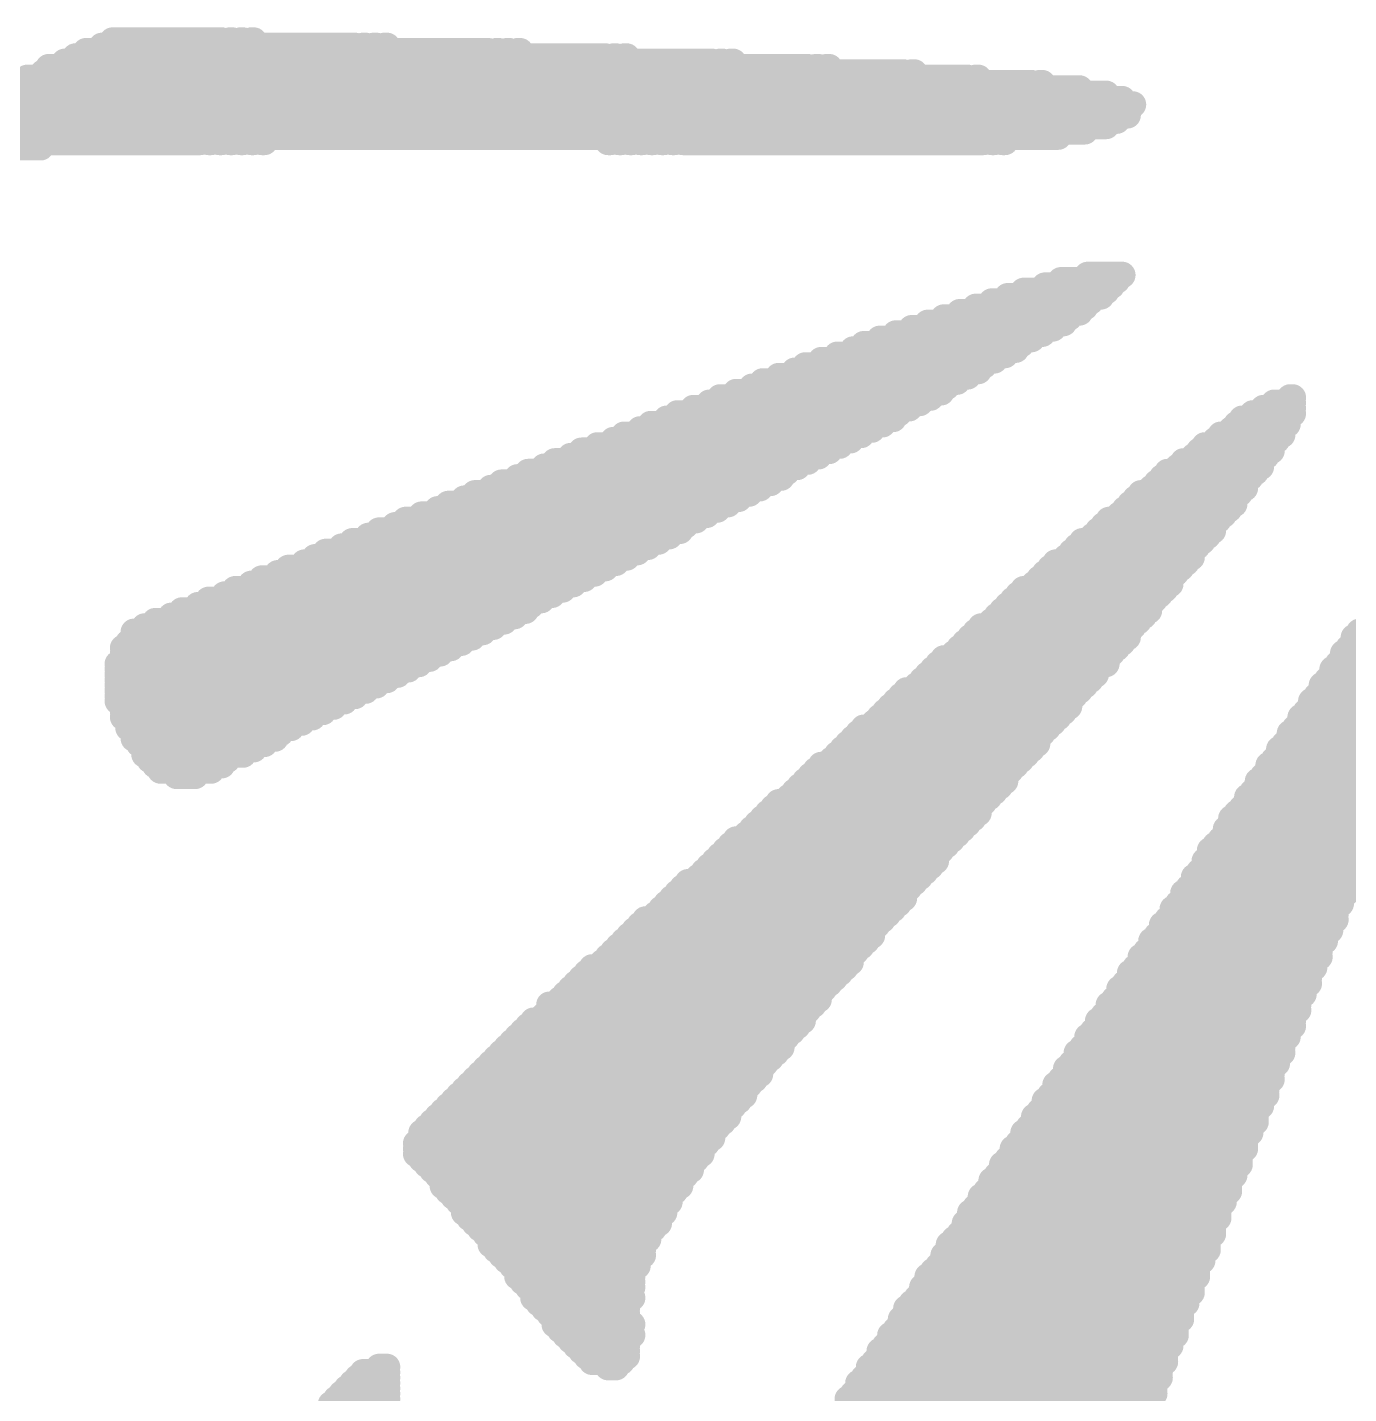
# Model space of a CAD drawing. Extents: x 0 to 127, y 0 to 167.
# Drawn here: x 46.34 to 48.859, y 99.456 to 102.062 of the extents above; entities that cross this region are included whole.
import ezdxf

# ---------------------------------------------------------------- set-up
doc = ezdxf.new("R2010")
doc.units = 0
doc.layers.add('2D_LINE_126', color=222, linetype='CONTINUOUS')

# ---------------------------------------------------------------- blocks, each defined once
blk = doc.blocks.new('SMOOTH_0$0508')
at = {"const_width": 0.0254}
blk.add_lwpolyline([(-0.0127, 0, 1), (0.0127, 0, 1)], format="xyb", close=True, dxfattribs=at)
blk = doc.blocks.new('DRAWING_3017')
at = {"layer": '2D_LINE_126', "const_width": 0.0508}
for points in [[(0.47752, 9.30656), (1.2446, 9.30656)], [(0.508, 9.31672), (0.9906, 9.31672)], [(0.52832, 9.32688), (0.7366, 9.32688)], [(0.75184, 9.32688), (0.75692, 9.32688)], [(0.77216, 9.32688), (0.77724, 9.32688)], [(0.79248, 9.32688), (0.79756, 9.32688)], [(1.00584, 9.31672), (1.01092, 9.31672)], [(1.02616, 9.31672), (1.03124, 9.31672)], [(1.04648, 9.31672), (1.05156, 9.31672)], [(1.25984, 9.30656), (1.26492, 9.30656)], [(1.28016, 9.30656), (1.28524, 9.30656)], [(1.30048, 9.30656), (1.30556, 9.30656)], [(0.43688, 9.28624), (1.67132, 9.28624)], [(0.4572, 9.2964), (1.46812, 9.2964)], [(1.48336, 9.2964), (1.48844, 9.2964)], [(1.50368, 9.2964), (1.50876, 9.2964)], [(1.68656, 9.28624), (1.69164, 9.28624)], [(1.70688, 9.28624), (1.71196, 9.28624)], [(0.36576, 9.25576), (2.159, 9.25576)], [(0.39624, 9.26592), (2.03708, 9.26592)], [(0.4064, 9.27608), (1.8542, 9.27608)], [(1.86944, 9.27608), (1.87452, 9.27608)], [(1.88976, 9.27608), (1.89484, 9.27608)], [(2.05232, 9.26592), (2.0574, 9.26592)], [(2.17424, 9.25576), (2.17932, 9.25576)], [(0.32512, 9.23544), (2.37236, 9.23544)], [(0.34544, 9.2456), (2.28092, 9.2456)], [(2.29616, 9.2456), (2.30124, 9.2456)], [(0.26416, 9.20496), (2.47396, 9.20496)], [(0.28448, 9.21512), (2.45364, 9.21512)], [(0.3048, 9.22528), (2.42316, 9.22528)], [(0.19304, 9.17448), (2.44348, 9.17448)], [(0.22352, 9.18464), (2.4638, 9.18464)], [(0.24384, 9.1948), (2.4638, 9.1948)], [(0.1524, 9.15416), (2.38252, 9.15416)], [(0.18288, 9.16432), (2.42316, 9.16432)], [(0.09144, 9.12368), (0.39116, 9.12368)], [(0.11176, 9.13384), (0.69596, 9.13384)], [(0.14224, 9.144), (2.33172, 9.144)], [(0.7112, 9.13384), (0.71628, 9.13384)], [(0.73152, 9.13384), (0.7366, 9.13384)], [(0.75184, 9.13384), (0.75692, 9.13384)], [(0.77216, 9.13384), (0.77724, 9.13384)], [(0.79248, 9.13384), (0.79756, 9.13384)], [(0.8128, 9.13384), (0.81788, 9.13384)], [(1.4732, 9.13384), (1.47828, 9.13384)], [(1.49352, 9.13384), (1.4986, 9.13384)], [(1.51384, 9.13384), (1.51892, 9.13384)], [(1.53416, 9.13384), (1.53924, 9.13384)], [(1.55448, 9.13384), (1.55956, 9.13384)], [(1.5748, 9.13384), (1.57988, 9.13384)], [(1.59512, 9.13384), (1.6002, 9.13384)], [(1.61544, 9.13384), (2.18948, 9.13384)], [(2.20472, 9.13384), (2.2098, 9.13384)], [(2.22504, 9.13384), (2.23012, 9.13384)], [(2.3368, 8.86968), (2.44348, 8.86968)], [(2.3876, 8.87984), (2.45364, 8.87984)], [(2.2352, 8.8392), (2.413, 8.8392)], [(2.26568, 8.84936), (2.42316, 8.84936)], [(2.30632, 8.85952), (2.43332, 8.85952)], [(2.17424, 8.81888), (2.38252, 8.81888)], [(2.20472, 8.82904), (2.39268, 8.82904)], [(2.0828, 8.7884), (2.34188, 8.7884)], [(2.11328, 8.79856), (2.35204, 8.79856)], [(2.14376, 8.80872), (2.37236, 8.80872)], [(1.99136, 8.75792), (2.28092, 8.75792)], [(2.02184, 8.76808), (2.30124, 8.76808)], [(2.05232, 8.77824), (2.32156, 8.77824)], [(1.94056, 8.7376), (2.25044, 8.7376)], [(1.96088, 8.74776), (2.2606, 8.74776)], [(1.84912, 8.70712), (2.18948, 8.70712)], [(1.8796, 8.71728), (2.2098, 8.71728)], [(1.91008, 8.72744), (2.23012, 8.72744)], [(1.79832, 8.6868), (2.159, 8.6868)], [(1.8288, 8.69696), (2.17932, 8.69696)], [(1.71704, 8.65632), (2.1082, 8.65632)], [(1.74752, 8.66648), (2.11836, 8.66648)], [(1.76784, 8.67664), (2.13868, 8.67664)], [(1.66624, 8.636), (2.06756, 8.636)], [(1.68656, 8.64616), (2.08788, 8.64616)], [(2.7432, 8.636), (2.77876, 8.636)], [(2.77368, 8.64616), (2.77876, 8.64616)], [(1.58496, 8.60552), (2.01676, 8.60552)], [(1.60528, 8.61568), (2.02692, 8.61568)], [(1.63576, 8.62584), (2.04724, 8.62584)], [(2.68224, 8.60552), (2.7686, 8.60552)], [(2.70256, 8.61568), (2.77876, 8.61568)], [(2.72288, 8.62584), (2.77876, 8.62584)], [(1.50368, 8.57504), (1.9558, 8.57504)], [(1.53416, 8.5852), (1.97612, 8.5852)], [(1.55448, 8.59536), (1.99644, 8.59536)], [(2.6416, 8.57504), (2.75844, 8.57504)], [(2.66192, 8.5852), (2.75844, 8.5852)], [(2.67208, 8.59536), (2.7686, 8.59536)], [(1.45288, 8.55472), (1.91516, 8.55472)], [(1.48336, 8.56488), (1.93548, 8.56488)], [(2.61112, 8.55472), (2.73812, 8.55472)], [(2.63144, 8.56488), (2.74828, 8.56488)], [(1.3716, 8.52424), (1.8542, 8.52424)], [(1.40208, 8.5344), (1.87452, 8.5344)], [(1.4224, 8.54456), (1.89484, 8.54456)], [(2.57048, 8.52424), (2.7178, 8.52424)], [(2.5908, 8.5344), (2.72796, 8.5344)], [(2.60096, 8.54456), (2.73812, 8.54456)], [(1.3208, 8.50392), (1.81356, 8.50392)], [(1.35128, 8.51408), (1.83388, 8.51408)], [(2.54, 8.50392), (2.70764, 8.50392)], [(2.56032, 8.51408), (2.7178, 8.51408)], [(1.24968, 8.47344), (1.76276, 8.47344)], [(1.27, 8.4836), (1.78308, 8.4836)], [(1.30048, 8.49376), (1.8034, 8.49376)], [(2.50952, 8.47344), (2.68732, 8.47344)], [(2.51968, 8.4836), (2.68732, 8.4836)], [(2.52984, 8.49376), (2.69748, 8.49376)], [(1.19888, 8.45312), (1.72212, 8.45312)], [(1.2192, 8.46328), (1.74244, 8.46328)], [(2.47904, 8.45312), (2.667, 8.45312)], [(2.4892, 8.46328), (2.67716, 8.46328)], [(1.1176, 8.42264), (1.66116, 8.42264)], [(1.14808, 8.4328), (1.68148, 8.4328)], [(1.1684, 8.44296), (1.7018, 8.44296)], [(2.44856, 8.42264), (2.64668, 8.42264)], [(2.45872, 8.4328), (2.65684, 8.4328)], [(2.46888, 8.44296), (2.667, 8.44296)], [(1.03632, 8.39216), (1.61036, 8.39216)], [(1.0668, 8.40232), (1.62052, 8.40232)], [(1.08712, 8.41248), (1.64084, 8.41248)], [(2.40792, 8.39216), (2.62636, 8.39216)], [(2.41808, 8.40232), (2.62636, 8.40232)], [(2.42824, 8.41248), (2.63652, 8.41248)], [(0.98552, 8.37184), (1.56972, 8.37184)], [(1.016, 8.382), (1.59004, 8.382)], [(2.37744, 8.37184), (2.60604, 8.37184)], [(2.39776, 8.382), (2.6162, 8.382)], [(0.9144, 8.34136), (1.50876, 8.34136)], [(0.93472, 8.35152), (1.52908, 8.35152)], [(0.9652, 8.36168), (1.5494, 8.36168)], [(2.34696, 8.34136), (2.58572, 8.34136)], [(2.35712, 8.35152), (2.58572, 8.35152)], [(2.36728, 8.36168), (2.59588, 8.36168)], [(0.8636, 8.32104), (1.46812, 8.32104)], [(0.89408, 8.3312), (1.48844, 8.3312)], [(2.31648, 8.32104), (2.5654, 8.32104)], [(2.32664, 8.3312), (2.57556, 8.3312)], [(0.79248, 8.29056), (1.40716, 8.29056)], [(0.8128, 8.30072), (1.42748, 8.30072)], [(0.84328, 8.31088), (1.4478, 8.31088)], [(2.286, 8.29056), (2.54508, 8.29056)], [(2.29616, 8.30072), (2.54508, 8.30072)], [(2.30632, 8.31088), (2.55524, 8.31088)], [(0.74168, 8.27024), (1.36652, 8.27024)], [(0.762, 8.2804), (1.38684, 8.2804)], [(2.25552, 8.27024), (2.52476, 8.27024)], [(2.26568, 8.2804), (2.53492, 8.2804)], [(0.6604, 8.23976), (1.31572, 8.23976)], [(0.69088, 8.24992), (1.32588, 8.24992)], [(0.7112, 8.26008), (1.3462, 8.26008)], [(2.22504, 8.23976), (2.50444, 8.23976)], [(2.2352, 8.24992), (2.50444, 8.24992)], [(2.24536, 8.26008), (2.5146, 8.26008)], [(0.6096, 8.21944), (1.27508, 8.21944)], [(0.64008, 8.2296), (1.2954, 8.2296)], [(2.20472, 8.21944), (2.48412, 8.21944)], [(2.21488, 8.2296), (2.49428, 8.2296)], [(0.56896, 8.19912), (1.23444, 8.19912)], [(0.56896, 8.18896), (1.21412, 8.18896)], [(0.58928, 8.20928), (1.25476, 8.20928)], [(2.16408, 8.18896), (2.4638, 8.18896)], [(2.17424, 8.19912), (2.4638, 8.19912)], [(2.1844, 8.20928), (2.47396, 8.20928)], [(2.8956, 8.18896), (3.10388, 8.18896)], [(2.90576, 8.19912), (3.10388, 8.19912)], [(0.54864, 8.16864), (1.17348, 8.16864)], [(0.54864, 8.15848), (1.15316, 8.15848)], [(0.5588, 8.1788), (1.1938, 8.1788)], [(2.1336, 8.15848), (2.43332, 8.15848)], [(2.14376, 8.16864), (2.44348, 8.16864)], [(2.15392, 8.1788), (2.45364, 8.1788)], [(2.87528, 8.15848), (3.08356, 8.15848)], [(2.88544, 8.16864), (3.08356, 8.16864)], [(2.8956, 8.1788), (3.09372, 8.1788)], [(0.53848, 8.13816), (1.11252, 8.13816)], [(0.54864, 8.14832), (1.13284, 8.14832)], [(2.10312, 8.13816), (2.42316, 8.13816)], [(2.11328, 8.14832), (2.42316, 8.14832)], [(2.86512, 8.13816), (3.0734, 8.13816)], [(2.87528, 8.14832), (3.0734, 8.14832)], [(0.53848, 8.128), (1.0922, 8.128)], [(0.53848, 8.11784), (1.07188, 8.11784)], [(0.53848, 8.10768), (1.05156, 8.10768)], [(2.07264, 8.10768), (2.39268, 8.10768)], [(2.0828, 8.11784), (2.40284, 8.11784)], [(2.09296, 8.128), (2.40284, 8.128)], [(2.8448, 8.10768), (3.05308, 8.10768)], [(2.85496, 8.128), (3.06324, 8.128)], [(2.85496, 8.11784), (3.06324, 8.11784)], [(0.53848, 8.09752), (1.03124, 8.09752)], [(0.53848, 8.08736), (1.01092, 8.08736)], [(2.04216, 8.08736), (2.37236, 8.08736)], [(2.06248, 8.09752), (2.38252, 8.09752)], [(2.83464, 8.09752), (3.05308, 8.09752)], [(2.83464, 8.08736), (3.04292, 8.08736)], [(0.53848, 8.0772), (0.9906, 8.0772)], [(0.53848, 8.06704), (0.97028, 8.06704)], [(0.54864, 8.05688), (0.94996, 8.05688)], [(2.01168, 8.05688), (2.35204, 8.05688)], [(2.02184, 8.06704), (2.35204, 8.06704)], [(2.032, 8.0772), (2.3622, 8.0772)], [(2.81432, 8.06704), (3.03276, 8.06704)], [(2.81432, 8.05688), (3.03276, 8.05688)], [(2.82448, 8.0772), (3.04292, 8.0772)], [(0.54864, 8.04672), (0.92964, 8.04672)], [(0.54864, 8.03656), (0.90932, 8.03656)], [(1.99136, 8.03656), (2.33172, 8.03656)], [(2.00152, 8.04672), (2.34188, 8.04672)], [(2.794, 8.03656), (3.0226, 8.03656)], [(2.80416, 8.04672), (3.0226, 8.04672)], [(0.5588, 8.0264), (0.889, 8.0264)], [(0.5588, 8.01624), (0.86868, 8.01624)], [(0.56896, 8.00608), (0.84836, 8.00608)], [(1.95072, 8.00608), (2.30124, 8.00608)], [(1.96088, 8.01624), (2.3114, 8.01624)], [(1.9812, 8.0264), (2.32156, 8.0264)], [(2.77368, 8.00608), (3.00228, 8.00608)], [(2.78384, 8.01624), (3.01244, 8.01624)], [(2.794, 8.0264), (3.01244, 8.0264)], [(0.56896, 7.99592), (0.8382, 7.99592)], [(0.57912, 7.98576), (0.81788, 7.98576)], [(0.58928, 7.9756), (0.79756, 7.9756)], [(1.92024, 7.9756), (2.28092, 7.9756)], [(1.9304, 7.98576), (2.29108, 7.98576)], [(1.94056, 7.99592), (2.29108, 7.99592)], [(2.75336, 7.9756), (2.99212, 7.9756)], [(2.76352, 7.98576), (2.99212, 7.98576)], [(2.77368, 7.99592), (3.00228, 7.99592)], [(0.58928, 7.96544), (0.77724, 7.96544)], [(0.59944, 7.95528), (0.74676, 7.95528)], [(1.89992, 7.95528), (2.2606, 7.95528)], [(1.91008, 7.96544), (2.27076, 7.96544)], [(2.7432, 7.95528), (2.98196, 7.95528)], [(2.75336, 7.96544), (2.99212, 7.96544)], [(0.6096, 7.94512), (0.7366, 7.94512)], [(0.61976, 7.93496), (0.71628, 7.93496)], [(0.65024, 7.9248), (0.6858, 7.9248)], [(1.85928, 7.9248), (2.23012, 7.9248)], [(1.86944, 7.93496), (2.24028, 7.93496)], [(1.8796, 7.94512), (2.25044, 7.94512)], [(2.72288, 7.9248), (2.9718, 7.9248)], [(2.73304, 7.94512), (2.98196, 7.94512)], [(2.73304, 7.93496), (2.9718, 7.93496)], [(1.83896, 7.90448), (2.21996, 7.90448)], [(1.84912, 7.91464), (2.23012, 7.91464)], [(2.71272, 7.91464), (2.96164, 7.91464)], [(2.71272, 7.90448), (2.96164, 7.90448)], [(1.79832, 7.874), (2.18948, 7.874)], [(1.81864, 7.88416), (2.19964, 7.88416)], [(1.8288, 7.89432), (2.2098, 7.89432)], [(2.6924, 7.88416), (2.95148, 7.88416)], [(2.6924, 7.874), (2.95148, 7.874)], [(2.70256, 7.89432), (2.96164, 7.89432)], [(1.778, 7.85368), (2.17932, 7.85368)], [(1.78816, 7.86384), (2.17932, 7.86384)], [(2.67208, 7.85368), (2.94132, 7.85368)], [(2.68224, 7.86384), (2.94132, 7.86384)], [(1.74752, 7.8232), (2.14884, 7.8232)], [(1.75768, 7.83336), (2.159, 7.83336)], [(1.76784, 7.84352), (2.16916, 7.84352)], [(2.65176, 7.8232), (2.921, 7.8232)], [(2.66192, 7.84352), (2.93116, 7.84352)], [(2.66192, 7.83336), (2.93116, 7.83336)], [(1.71704, 7.80288), (2.12852, 7.80288)], [(1.73736, 7.81304), (2.13868, 7.81304)], [(2.6416, 7.80288), (2.921, 7.80288)], [(2.65176, 7.81304), (2.921, 7.81304)], [(1.68656, 7.7724), (2.09804, 7.7724)], [(1.69672, 7.78256), (2.1082, 7.78256)], [(1.70688, 7.79272), (2.11836, 7.79272)], [(2.62128, 7.78256), (2.91084, 7.78256)], [(2.62128, 7.7724), (2.90068, 7.7724)], [(2.63144, 7.79272), (2.91084, 7.79272)], [(1.65608, 7.74192), (2.07772, 7.74192)], [(1.66624, 7.75208), (2.08788, 7.75208)], [(1.6764, 7.76224), (2.09804, 7.76224)], [(2.60096, 7.74192), (2.89052, 7.74192)], [(2.61112, 7.76224), (2.90068, 7.76224)], [(2.61112, 7.75208), (2.90068, 7.75208)], [(1.6256, 7.7216), (2.0574, 7.7216)], [(1.64592, 7.73176), (2.06756, 7.73176)], [(2.5908, 7.73176), (2.89052, 7.73176)], [(2.5908, 7.7216), (2.88036, 7.7216)], [(1.59512, 7.69112), (2.03708, 7.69112)], [(1.60528, 7.70128), (2.03708, 7.70128)], [(1.61544, 7.71144), (2.04724, 7.71144)], [(2.57048, 7.70128), (2.88036, 7.70128)], [(2.57048, 7.69112), (2.8702, 7.69112)], [(2.58064, 7.71144), (2.88036, 7.71144)], [(1.5748, 7.6708), (2.01676, 7.6708)], [(1.58496, 7.68096), (2.02692, 7.68096)], [(2.55016, 7.6708), (2.86004, 7.6708)], [(2.56032, 7.68096), (2.8702, 7.68096)], [(1.53416, 7.64032), (1.98628, 7.64032)], [(1.54432, 7.65048), (1.99644, 7.65048)], [(1.56464, 7.66064), (2.0066, 7.66064)], [(2.52984, 7.64032), (2.84988, 7.64032)], [(2.54, 7.65048), (2.86004, 7.65048)], [(2.55016, 7.66064), (2.86004, 7.66064)], [(1.51384, 7.62), (1.97612, 7.62)], [(1.524, 7.63016), (1.97612, 7.63016)], [(2.51968, 7.62), (2.83972, 7.62)], [(2.52984, 7.63016), (2.84988, 7.63016)], [(1.48336, 7.58952), (1.94564, 7.58952)], [(1.49352, 7.59968), (1.9558, 7.59968)], [(1.50368, 7.60984), (1.96596, 7.60984)], [(2.49936, 7.58952), (2.82956, 7.58952)], [(2.50952, 7.60984), (2.83972, 7.60984)], [(2.50952, 7.59968), (2.82956, 7.59968)], [(1.44272, 7.55904), (1.92532, 7.55904)], [(1.46304, 7.5692), (1.93548, 7.5692)], [(1.4732, 7.57936), (1.93548, 7.57936)], [(2.47904, 7.55904), (2.8194, 7.55904)], [(2.4892, 7.57936), (2.82956, 7.57936)], [(2.4892, 7.5692), (2.8194, 7.5692)], [(1.4224, 7.53872), (1.905, 7.53872)], [(1.43256, 7.54888), (1.91516, 7.54888)], [(2.46888, 7.54888), (2.80924, 7.54888)], [(2.46888, 7.53872), (2.80924, 7.53872)], [(1.39192, 7.50824), (1.87452, 7.50824)], [(1.40208, 7.5184), (1.88468, 7.5184)], [(1.41224, 7.52856), (1.89484, 7.52856)], [(2.44856, 7.5184), (2.79908, 7.5184)], [(2.44856, 7.50824), (2.79908, 7.50824)], [(2.45872, 7.52856), (2.80924, 7.52856)], [(1.36144, 7.48792), (1.86436, 7.48792)], [(1.38176, 7.49808), (1.87452, 7.49808)], [(2.42824, 7.48792), (2.78892, 7.48792)], [(2.4384, 7.49808), (2.78892, 7.49808)], [(1.33096, 7.45744), (1.84404, 7.45744)], [(1.35128, 7.4676), (1.84404, 7.4676)], [(1.36144, 7.47776), (1.8542, 7.47776)], [(2.40792, 7.45744), (2.77876, 7.45744)], [(2.41808, 7.4676), (2.77876, 7.4676)], [(2.42824, 7.47776), (2.78892, 7.47776)], [(1.31064, 7.43712), (1.82372, 7.43712)], [(1.3208, 7.44728), (1.83388, 7.44728)], [(2.39776, 7.43712), (2.7686, 7.43712)], [(2.40792, 7.44728), (2.77876, 7.44728)], [(1.28016, 7.40664), (1.8034, 7.40664)], [(1.29032, 7.4168), (1.8034, 7.4168)], [(1.30048, 7.42696), (1.81356, 7.42696)], [(2.37744, 7.40664), (2.75844, 7.40664)], [(2.3876, 7.42696), (2.7686, 7.42696)], [(2.3876, 7.4168), (2.75844, 7.4168)], [(1.24968, 7.37616), (1.77292, 7.37616)], [(1.25984, 7.38632), (1.78308, 7.38632)], [(1.27, 7.39648), (1.79324, 7.39648)], [(2.35712, 7.37616), (2.74828, 7.37616)], [(2.36728, 7.39648), (2.75844, 7.39648)], [(2.36728, 7.38632), (2.74828, 7.38632)], [(1.22936, 7.35584), (1.76276, 7.35584)], [(1.23952, 7.366), (1.76276, 7.366)], [(2.34696, 7.366), (2.73812, 7.366)], [(2.34696, 7.35584), (2.73812, 7.35584)], [(1.19888, 7.32536), (1.73228, 7.32536)], [(1.20904, 7.33552), (1.74244, 7.33552)], [(1.2192, 7.34568), (1.7526, 7.34568)], [(2.32664, 7.33552), (2.72796, 7.33552)], [(2.32664, 7.32536), (2.72796, 7.32536)], [(2.3368, 7.34568), (2.73812, 7.34568)], [(1.17856, 7.30504), (1.72212, 7.30504)], [(1.18872, 7.3152), (1.73228, 7.3152)], [(2.30632, 7.30504), (2.7178, 7.30504)], [(2.31648, 7.3152), (2.72796, 7.3152)], [(1.14808, 7.27456), (1.7018, 7.27456)], [(1.15824, 7.28472), (1.7018, 7.28472)], [(1.1684, 7.29488), (1.71196, 7.29488)], [(2.286, 7.27456), (2.70764, 7.27456)], [(2.29616, 7.28472), (2.70764, 7.28472)], [(2.30632, 7.29488), (2.7178, 7.29488)], [(1.12776, 7.25424), (1.68148, 7.25424)], [(1.13792, 7.2644), (1.69164, 7.2644)], [(2.27584, 7.25424), (2.69748, 7.25424)], [(2.286, 7.2644), (2.70764, 7.2644)], [(1.10744, 7.22376), (1.66116, 7.22376)], [(1.1176, 7.24408), (1.67132, 7.24408)], [(1.1176, 7.23392), (1.67132, 7.23392)], [(2.25552, 7.22376), (2.68732, 7.22376)], [(2.26568, 7.24408), (2.69748, 7.24408)], [(2.26568, 7.23392), (2.68732, 7.23392)], [(1.10744, 7.2136), (1.651, 7.2136)], [(1.10744, 7.20344), (1.651, 7.20344)], [(2.24536, 7.2136), (2.68732, 7.2136)], [(2.24536, 7.20344), (2.67716, 7.20344)], [(1.1176, 7.19328), (1.64084, 7.19328)], [(1.12776, 7.18312), (1.63068, 7.18312)], [(1.13792, 7.17296), (1.63068, 7.17296)], [(2.22504, 7.18312), (2.67716, 7.18312)], [(2.22504, 7.17296), (2.667, 7.17296)], [(2.2352, 7.19328), (2.67716, 7.19328)], [(1.14808, 7.1628), (1.62052, 7.1628)], [(1.15824, 7.15264), (1.61036, 7.15264)], [(1.15824, 7.14248), (1.61036, 7.14248)], [(2.20472, 7.15264), (2.65684, 7.15264)], [(2.20472, 7.14248), (2.65684, 7.14248)], [(2.21488, 7.1628), (2.667, 7.1628)], [(1.1684, 7.13232), (1.6002, 7.13232)], [(1.17856, 7.12216), (1.59004, 7.12216)], [(2.1844, 7.12216), (2.64668, 7.12216)], [(2.19456, 7.13232), (2.65684, 7.13232)], [(1.18872, 7.112), (1.59004, 7.112)], [(1.19888, 7.10184), (1.57988, 7.10184)], [(1.19888, 7.09168), (1.57988, 7.09168)], [(2.16408, 7.09168), (2.63652, 7.09168)], [(2.17424, 7.10184), (2.63652, 7.10184)], [(2.1844, 7.112), (2.64668, 7.112)], [(1.20904, 7.08152), (1.56972, 7.08152)], [(1.2192, 7.07136), (1.56972, 7.07136)], [(2.15392, 7.07136), (2.62636, 7.07136)], [(2.16408, 7.08152), (2.63652, 7.08152)], [(1.22936, 7.0612), (1.55956, 7.0612)], [(1.23952, 7.05104), (1.5494, 7.05104)], [(1.24968, 7.04088), (1.5494, 7.04088)], [(2.1336, 7.04088), (2.6162, 7.04088)], [(2.14376, 7.05104), (2.62636, 7.05104)], [(2.15392, 7.0612), (2.62636, 7.0612)], [(1.24968, 7.03072), (1.53924, 7.03072)], [(1.25984, 7.02056), (1.53924, 7.02056)], [(2.12344, 7.03072), (2.6162, 7.03072)], [(2.12344, 7.02056), (2.6162, 7.02056)], [(1.27, 7.0104), (1.53924, 7.0104)], [(1.28016, 7.00024), (1.52908, 7.00024)], [(1.29032, 6.99008), (1.52908, 6.99008)], [(2.10312, 6.99008), (2.59588, 6.99008)], [(2.11328, 7.0104), (2.60604, 7.0104)], [(2.11328, 7.00024), (2.60604, 7.00024)], [(1.30048, 6.97992), (1.51892, 6.97992)], [(1.30048, 6.96976), (1.51892, 6.96976)], [(1.31064, 6.9596), (1.51892, 6.9596)], [(2.0828, 6.96976), (2.59588, 6.96976)], [(2.0828, 6.9596), (2.58572, 6.9596)], [(2.09296, 6.97992), (2.59588, 6.97992)], [(1.3208, 6.94944), (1.51892, 6.94944)], [(1.33096, 6.93928), (1.50876, 6.93928)], [(2.07264, 6.94944), (2.58572, 6.94944)], [(2.07264, 6.93928), (2.58572, 6.93928)], [(1.33096, 6.92912), (1.51892, 6.92912)], [(1.34112, 6.91896), (1.50876, 6.91896)], [(1.35128, 6.9088), (1.50876, 6.9088)], [(2.04216, 6.9088), (2.5654, 6.9088)], [(2.05232, 6.91896), (2.57556, 6.91896)], [(2.06248, 6.92912), (2.57556, 6.92912)], [(1.36144, 6.89864), (1.50876, 6.89864)], [(1.3716, 6.88848), (1.50876, 6.88848)], [(2.032, 6.88848), (2.5654, 6.88848)], [(2.04216, 6.89864), (2.5654, 6.89864)], [(1.3716, 6.87832), (1.51892, 6.87832)], [(1.38176, 6.86816), (1.50876, 6.86816)], [(1.39192, 6.858), (1.51892, 6.858)], [(2.01168, 6.858), (2.55524, 6.858)], [(2.02184, 6.86816), (2.55524, 6.86816)], [(2.032, 6.87832), (2.55524, 6.87832)], [(1.40208, 6.84784), (1.50876, 6.84784)], [(1.41224, 6.83768), (1.50876, 6.83768)], [(2.00152, 6.83768), (2.54508, 6.83768)], [(2.01168, 6.84784), (2.54508, 6.84784)], [(1.4224, 6.82752), (1.50876, 6.82752)], [(1.43256, 6.81736), (1.50876, 6.81736)], [(1.44272, 6.8072), (1.4986, 6.8072)], [(1.9812, 6.8072), (2.53492, 6.8072)], [(1.99136, 6.82752), (2.53492, 6.82752)], [(1.99136, 6.81736), (2.53492, 6.81736)], [(0.99568, 6.77672), (1.05156, 6.77672)], [(1.00584, 6.78688), (1.05156, 6.78688)], [(1.03632, 6.79704), (1.05156, 6.79704)], [(1.4732, 6.79704), (1.48844, 6.79704)], [(1.96088, 6.77672), (2.52476, 6.77672)], [(1.97104, 6.79704), (2.52476, 6.79704)], [(1.97104, 6.78688), (2.52476, 6.78688)], [(0.97536, 6.7564), (1.05156, 6.7564)], [(0.98552, 6.76656), (1.05156, 6.76656)], [(1.95072, 6.76656), (2.5146, 6.76656)], [(1.95072, 6.7564), (2.5146, 6.7564)], [(0.94488, 6.72592), (1.05156, 6.72592)], [(0.95504, 6.73608), (1.05156, 6.73608)], [(0.9652, 6.74624), (1.05156, 6.74624)], [(1.9304, 6.73608), (2.50444, 6.73608)], [(1.9304, 6.72592), (2.50444, 6.72592)], [(1.94056, 6.74624), (2.5146, 6.74624)]]:
    blk.add_lwpolyline(points, dxfattribs=at)
at = {"layer": '2D_LINE_126'}
for p in [(0.47752, 9.30656), (0.508, 9.31672), (0.52832, 9.32688), (0.7366, 9.32688), (0.75184, 9.32688), (0.75692, 9.32688), (0.77216, 9.32688), (0.77724, 9.32688), (0.79248, 9.32688), (0.79756, 9.32688), (0.9906, 9.31672), (1.00584, 9.31672), (1.01092, 9.31672), (1.02616, 9.31672), (1.03124, 9.31672), (1.04648, 9.31672), (1.05156, 9.31672), (1.2446, 9.30656), (1.25984, 9.30656), (1.26492, 9.30656), (1.28016, 9.30656), (1.28524, 9.30656), (1.30048, 9.30656), (1.30556, 9.30656), (0.43688, 9.28624), (0.4572, 9.2964), (1.46812, 9.2964), (1.48336, 9.2964), (1.48844, 9.2964), (1.50368, 9.2964), (1.50876, 9.2964), (1.67132, 9.28624), (1.68656, 9.28624), (1.69164, 9.28624), (1.70688, 9.28624), (1.71196, 9.28624), (0.36576, 9.25576), (0.39624, 9.26592), (0.4064, 9.27608), (1.8542, 9.27608), (1.86944, 9.27608), (1.87452, 9.27608), (1.88976, 9.27608), (1.89484, 9.27608), (2.03708, 9.26592), (2.05232, 9.26592), (2.0574, 9.26592), (2.159, 9.25576), (2.17424, 9.25576), (2.17932, 9.25576), (0.34544, 9.2456), (2.28092, 9.2456), (2.29616, 9.2456), (2.30124, 9.2456), (2.37236, 9.23544), (2.42316, 9.22528), (2.45364, 9.21512), (2.47396, 9.20496), (2.44348, 9.17448), (2.4638, 9.1948), (2.4638, 9.18464), (2.38252, 9.15416), (2.42316, 9.16432), (0.39116, 9.12368), (0.69596, 9.13384), (0.7112, 9.13384), (0.71628, 9.13384), (0.73152, 9.13384), (0.7366, 9.13384), (0.75184, 9.13384), (0.75692, 9.13384), (0.77216, 9.13384), (0.77724, 9.13384), (0.79248, 9.13384), (0.79756, 9.13384), (0.8128, 9.13384), (0.81788, 9.13384), (1.4732, 9.13384), (1.47828, 9.13384), (1.49352, 9.13384), (1.4986, 9.13384), (1.51384, 9.13384), (1.51892, 9.13384), (1.53416, 9.13384), (1.53924, 9.13384), (1.55448, 9.13384), (1.55956, 9.13384), (1.5748, 9.13384), (1.57988, 9.13384), (1.59512, 9.13384), (1.6002, 9.13384), (1.61544, 9.13384), (2.18948, 9.13384), (2.20472, 9.13384), (2.2098, 9.13384), (2.22504, 9.13384), (2.23012, 9.13384), (2.33172, 9.144), (2.3368, 8.86968), (2.3876, 8.87984), (2.44348, 8.86968), (2.45364, 8.87984), (2.2352, 8.8392), (2.26568, 8.84936), (2.30632, 8.85952), (2.413, 8.8392), (2.42316, 8.84936), (2.43332, 8.85952), (2.17424, 8.81888), (2.20472, 8.82904), (2.38252, 8.81888), (2.39268, 8.82904), (2.0828, 8.7884), (2.11328, 8.79856), (2.14376, 8.80872), (2.34188, 8.7884), (2.35204, 8.79856), (2.37236, 8.80872), (1.99136, 8.75792), (2.02184, 8.76808), (2.05232, 8.77824), (2.28092, 8.75792), (2.30124, 8.76808), (2.32156, 8.77824), (1.94056, 8.7376), (1.96088, 8.74776), (2.25044, 8.7376), (2.2606, 8.74776), (1.84912, 8.70712), (1.8796, 8.71728), (1.91008, 8.72744), (2.18948, 8.70712), (2.2098, 8.71728), (2.23012, 8.72744), (1.79832, 8.6868), (1.8288, 8.69696), (2.159, 8.6868), (2.17932, 8.69696), (1.71704, 8.65632), (1.74752, 8.66648), (1.76784, 8.67664), (2.1082, 8.65632), (2.11836, 8.66648), (2.13868, 8.67664), (1.66624, 8.636), (1.68656, 8.64616), (2.06756, 8.636), (2.08788, 8.64616), (2.7432, 8.636), (2.77368, 8.64616), (2.77876, 8.64616), (2.77876, 8.636), (1.58496, 8.60552), (1.60528, 8.61568), (1.63576, 8.62584), (2.01676, 8.60552), (2.02692, 8.61568), (2.04724, 8.62584), (2.68224, 8.60552), (2.70256, 8.61568), (2.72288, 8.62584), (2.7686, 8.60552), (2.77876, 8.62584), (2.77876, 8.61568), (1.50368, 8.57504), (1.53416, 8.5852), (1.55448, 8.59536), (1.9558, 8.57504), (1.97612, 8.5852), (1.99644, 8.59536), (2.6416, 8.57504), (2.66192, 8.5852), (2.67208, 8.59536), (2.75844, 8.5852), (2.75844, 8.57504), (2.7686, 8.59536), (1.45288, 8.55472), (1.48336, 8.56488), (1.91516, 8.55472), (1.93548, 8.56488), (2.61112, 8.55472), (2.63144, 8.56488), (2.73812, 8.55472), (2.74828, 8.56488), (1.3716, 8.52424), (1.40208, 8.5344), (1.4224, 8.54456), (1.8542, 8.52424), (1.87452, 8.5344), (1.89484, 8.54456), (2.57048, 8.52424), (2.5908, 8.5344), (2.60096, 8.54456), (2.7178, 8.52424), (2.72796, 8.5344), (2.73812, 8.54456), (1.3208, 8.50392), (1.35128, 8.51408), (1.81356, 8.50392), (1.83388, 8.51408), (2.54, 8.50392), (2.56032, 8.51408), (2.70764, 8.50392), (2.7178, 8.51408), (1.24968, 8.47344), (1.27, 8.4836), (1.30048, 8.49376), (1.76276, 8.47344), (1.78308, 8.4836), (1.8034, 8.49376), (2.50952, 8.47344), (2.51968, 8.4836), (2.52984, 8.49376), (2.68732, 8.4836), (2.68732, 8.47344), (2.69748, 8.49376), (1.19888, 8.45312), (1.2192, 8.46328), (1.72212, 8.45312), (1.74244, 8.46328), (2.47904, 8.45312), (2.4892, 8.46328), (2.667, 8.45312), (2.67716, 8.46328), (1.1176, 8.42264), (1.14808, 8.4328), (1.1684, 8.44296), (1.66116, 8.42264), (1.68148, 8.4328), (1.7018, 8.44296), (2.44856, 8.42264), (2.45872, 8.4328), (2.46888, 8.44296), (2.64668, 8.42264), (2.65684, 8.4328), (2.667, 8.44296), (1.03632, 8.39216), (1.0668, 8.40232), (1.08712, 8.41248), (1.61036, 8.39216), (1.62052, 8.40232), (1.64084, 8.41248), (2.40792, 8.39216), (2.41808, 8.40232), (2.42824, 8.41248), (2.62636, 8.40232), (2.62636, 8.39216), (2.63652, 8.41248), (0.98552, 8.37184), (1.016, 8.382), (1.56972, 8.37184), (1.59004, 8.382), (2.37744, 8.37184), (2.39776, 8.382), (2.60604, 8.37184), (2.6162, 8.382), (0.9144, 8.34136), (0.93472, 8.35152), (0.9652, 8.36168), (1.50876, 8.34136), (1.52908, 8.35152), (1.5494, 8.36168), (2.34696, 8.34136), (2.35712, 8.35152), (2.36728, 8.36168), (2.58572, 8.35152), (2.58572, 8.34136), (2.59588, 8.36168), (0.8636, 8.32104), (0.89408, 8.3312), (1.46812, 8.32104), (1.48844, 8.3312), (2.31648, 8.32104), (2.32664, 8.3312), (2.5654, 8.32104), (2.57556, 8.3312), (0.79248, 8.29056), (0.8128, 8.30072), (0.84328, 8.31088), (1.40716, 8.29056), (1.42748, 8.30072), (1.4478, 8.31088), (2.286, 8.29056), (2.29616, 8.30072), (2.30632, 8.31088), (2.54508, 8.30072), (2.54508, 8.29056), (2.55524, 8.31088), (0.74168, 8.27024), (0.762, 8.2804), (1.36652, 8.27024), (1.38684, 8.2804), (2.25552, 8.27024), (2.26568, 8.2804), (2.52476, 8.27024), (2.53492, 8.2804), (0.6604, 8.23976), (0.69088, 8.24992), (0.7112, 8.26008), (1.31572, 8.23976), (1.32588, 8.24992), (1.3462, 8.26008), (2.22504, 8.23976), (2.2352, 8.24992), (2.24536, 8.26008), (2.50444, 8.24992), (2.50444, 8.23976), (2.5146, 8.26008), (0.6096, 8.21944), (0.64008, 8.2296), (1.27508, 8.21944), (1.2954, 8.2296), (2.20472, 8.21944), (2.21488, 8.2296), (2.48412, 8.21944), (2.49428, 8.2296), (0.56896, 8.19912), (0.56896, 8.18896), (0.58928, 8.20928), (1.21412, 8.18896), (1.23444, 8.19912), (1.25476, 8.20928), (2.16408, 8.18896), (2.17424, 8.19912), (2.1844, 8.20928), (2.4638, 8.19912), (2.4638, 8.18896), (2.47396, 8.20928), (2.8956, 8.18896), (2.90576, 8.19912), (0.54864, 8.16864), (0.54864, 8.15848), (0.5588, 8.1788), (1.15316, 8.15848), (1.17348, 8.16864), (1.1938, 8.1788), (2.1336, 8.15848), (2.14376, 8.16864), (2.15392, 8.1788), (2.43332, 8.15848), (2.44348, 8.16864), (2.45364, 8.1788), (2.87528, 8.15848), (2.88544, 8.16864), (2.8956, 8.1788), (0.53848, 8.13816), (0.54864, 8.14832), (1.11252, 8.13816), (1.13284, 8.14832), (2.10312, 8.13816), (2.11328, 8.14832), (2.42316, 8.14832), (2.42316, 8.13816), (2.86512, 8.13816), (2.87528, 8.14832), (0.53848, 8.128), (0.53848, 8.11784), (0.53848, 8.10768), (1.05156, 8.10768), (1.07188, 8.11784), (1.0922, 8.128), (2.07264, 8.10768), (2.0828, 8.11784), (2.09296, 8.128), (2.39268, 8.10768), (2.40284, 8.128), (2.40284, 8.11784), (2.8448, 8.10768), (2.85496, 8.128), (2.85496, 8.11784), (0.53848, 8.09752), (0.53848, 8.08736), (1.01092, 8.08736), (1.03124, 8.09752), (2.04216, 8.08736), (2.06248, 8.09752), (2.37236, 8.08736), (2.38252, 8.09752), (2.83464, 8.09752), (2.83464, 8.08736), (0.53848, 8.0772), (0.53848, 8.06704), (0.54864, 8.05688), (0.94996, 8.05688), (0.97028, 8.06704), (0.9906, 8.0772), (2.01168, 8.05688), (2.02184, 8.06704), (2.032, 8.0772), (2.35204, 8.06704), (2.35204, 8.05688), (2.3622, 8.0772), (2.81432, 8.06704), (2.81432, 8.05688), (2.82448, 8.0772), (0.54864, 8.04672), (0.54864, 8.03656), (0.90932, 8.03656), (0.92964, 8.04672), (1.99136, 8.03656), (2.00152, 8.04672), (2.33172, 8.03656), (2.34188, 8.04672), (2.794, 8.03656), (2.80416, 8.04672), (0.5588, 8.0264), (0.5588, 8.01624), (0.56896, 8.00608), (0.84836, 8.00608), (0.86868, 8.01624), (0.889, 8.0264), (1.95072, 8.00608), (1.96088, 8.01624), (1.9812, 8.0264), (2.30124, 8.00608), (2.3114, 8.01624), (2.32156, 8.0264), (2.77368, 8.00608), (2.78384, 8.01624), (2.794, 8.0264), (0.56896, 7.99592), (0.57912, 7.98576), (0.58928, 7.9756), (0.79756, 7.9756), (0.81788, 7.98576), (0.8382, 7.99592), (1.92024, 7.9756), (1.9304, 7.98576), (1.94056, 7.99592), (2.28092, 7.9756), (2.29108, 7.99592), (2.29108, 7.98576), (2.75336, 7.9756), (2.76352, 7.98576), (2.77368, 7.99592), (0.58928, 7.96544), (0.59944, 7.95528), (0.74676, 7.95528), (0.77724, 7.96544), (1.89992, 7.95528), (1.91008, 7.96544), (2.2606, 7.95528), (2.27076, 7.96544), (2.7432, 7.95528), (2.75336, 7.96544), (0.6096, 7.94512), (0.61976, 7.93496), (0.65024, 7.9248), (0.6858, 7.9248), (0.71628, 7.93496), (0.7366, 7.94512), (1.85928, 7.9248), (1.86944, 7.93496), (1.8796, 7.94512), (2.23012, 7.9248), (2.24028, 7.93496), (2.25044, 7.94512), (2.72288, 7.9248), (2.73304, 7.94512), (2.73304, 7.93496), (1.83896, 7.90448), (1.84912, 7.91464), (2.21996, 7.90448), (2.23012, 7.91464), (2.71272, 7.91464), (2.71272, 7.90448), (1.79832, 7.874), (1.81864, 7.88416), (1.8288, 7.89432), (2.18948, 7.874), (2.19964, 7.88416), (2.2098, 7.89432), (2.6924, 7.88416), (2.6924, 7.874), (2.70256, 7.89432), (1.778, 7.85368), (1.78816, 7.86384), (2.17932, 7.86384), (2.17932, 7.85368), (2.67208, 7.85368), (2.68224, 7.86384), (1.74752, 7.8232), (1.75768, 7.83336), (1.76784, 7.84352), (2.14884, 7.8232), (2.159, 7.83336), (2.16916, 7.84352), (2.65176, 7.8232), (2.66192, 7.84352), (2.66192, 7.83336), (1.71704, 7.80288), (1.73736, 7.81304), (2.12852, 7.80288), (2.13868, 7.81304), (2.6416, 7.80288), (2.65176, 7.81304), (1.68656, 7.7724), (1.69672, 7.78256), (1.70688, 7.79272), (2.09804, 7.7724), (2.1082, 7.78256), (2.11836, 7.79272), (2.62128, 7.78256), (2.62128, 7.7724), (2.63144, 7.79272), (2.90068, 7.7724), (1.65608, 7.74192), (1.66624, 7.75208), (1.6764, 7.76224), (2.07772, 7.74192), (2.08788, 7.75208), (2.09804, 7.76224), (2.60096, 7.74192), (2.61112, 7.76224), (2.61112, 7.75208), (2.89052, 7.74192), (2.90068, 7.76224), (2.90068, 7.75208), (1.6256, 7.7216), (1.64592, 7.73176), (2.0574, 7.7216), (2.06756, 7.73176), (2.5908, 7.73176), (2.5908, 7.7216), (2.88036, 7.7216), (2.89052, 7.73176), (1.59512, 7.69112), (1.60528, 7.70128), (1.61544, 7.71144), (2.03708, 7.70128), (2.03708, 7.69112), (2.04724, 7.71144), (2.57048, 7.70128), (2.57048, 7.69112), (2.58064, 7.71144), (2.8702, 7.69112), (2.88036, 7.71144), (2.88036, 7.70128), (1.5748, 7.6708), (1.58496, 7.68096), (2.01676, 7.6708), (2.02692, 7.68096), (2.55016, 7.6708), (2.56032, 7.68096), (2.86004, 7.6708), (2.8702, 7.68096), (1.53416, 7.64032), (1.54432, 7.65048), (1.56464, 7.66064), (1.98628, 7.64032), (1.99644, 7.65048), (2.0066, 7.66064), (2.52984, 7.64032), (2.54, 7.65048), (2.55016, 7.66064), (2.84988, 7.64032), (2.86004, 7.66064), (2.86004, 7.65048), (1.51384, 7.62), (1.524, 7.63016), (1.97612, 7.63016), (1.97612, 7.62), (2.51968, 7.62), (2.52984, 7.63016), (2.83972, 7.62), (2.84988, 7.63016), (1.48336, 7.58952), (1.49352, 7.59968), (1.50368, 7.60984), (1.94564, 7.58952), (1.9558, 7.59968), (1.96596, 7.60984), (2.49936, 7.58952), (2.50952, 7.60984), (2.50952, 7.59968), (2.82956, 7.59968), (2.82956, 7.58952), (2.83972, 7.60984), (1.44272, 7.55904), (1.46304, 7.5692), (1.4732, 7.57936), (1.92532, 7.55904), (1.93548, 7.57936), (1.93548, 7.5692), (2.47904, 7.55904), (2.4892, 7.57936), (2.4892, 7.5692), (2.8194, 7.5692), (2.8194, 7.55904), (2.82956, 7.57936), (1.4224, 7.53872), (1.43256, 7.54888), (1.905, 7.53872), (1.91516, 7.54888), (2.46888, 7.54888), (2.46888, 7.53872), (2.80924, 7.54888), (2.80924, 7.53872), (1.39192, 7.50824), (1.40208, 7.5184), (1.41224, 7.52856), (1.87452, 7.50824), (1.88468, 7.5184), (1.89484, 7.52856), (2.44856, 7.5184), (2.44856, 7.50824), (2.45872, 7.52856), (2.79908, 7.5184), (2.79908, 7.50824), (2.80924, 7.52856), (1.36144, 7.48792), (1.38176, 7.49808), (1.86436, 7.48792), (1.87452, 7.49808), (2.42824, 7.48792), (2.4384, 7.49808), (2.78892, 7.49808), (2.78892, 7.48792), (1.33096, 7.45744), (1.35128, 7.4676), (1.36144, 7.47776), (1.84404, 7.4676), (1.84404, 7.45744), (1.8542, 7.47776), (2.40792, 7.45744), (2.41808, 7.4676), (2.42824, 7.47776), (2.77876, 7.4676), (2.77876, 7.45744), (2.78892, 7.47776), (1.31064, 7.43712), (1.3208, 7.44728), (1.82372, 7.43712), (1.83388, 7.44728), (2.39776, 7.43712), (2.40792, 7.44728), (2.7686, 7.43712), (2.77876, 7.44728), (1.28016, 7.40664), (1.29032, 7.4168), (1.30048, 7.42696), (1.8034, 7.4168), (1.8034, 7.40664), (1.81356, 7.42696), (2.37744, 7.40664), (2.3876, 7.42696), (2.3876, 7.4168), (2.75844, 7.4168), (2.75844, 7.40664), (2.7686, 7.42696), (1.24968, 7.37616), (1.25984, 7.38632), (1.27, 7.39648), (1.77292, 7.37616), (1.78308, 7.38632), (1.79324, 7.39648), (2.35712, 7.37616), (2.36728, 7.39648), (2.36728, 7.38632), (2.74828, 7.38632), (2.74828, 7.37616), (2.75844, 7.39648), (1.22936, 7.35584), (1.23952, 7.366), (1.76276, 7.366), (1.76276, 7.35584), (2.34696, 7.366), (2.34696, 7.35584), (2.73812, 7.366), (2.73812, 7.35584), (1.19888, 7.32536), (1.20904, 7.33552), (1.2192, 7.34568), (1.73228, 7.32536), (1.74244, 7.33552), (1.7526, 7.34568), (2.32664, 7.33552), (2.32664, 7.32536), (2.3368, 7.34568), (2.72796, 7.33552), (2.72796, 7.32536), (2.73812, 7.34568), (1.17856, 7.30504), (1.18872, 7.3152), (1.72212, 7.30504), (1.73228, 7.3152), (2.30632, 7.30504), (2.31648, 7.3152), (2.7178, 7.30504), (2.72796, 7.3152), (1.14808, 7.27456), (1.15824, 7.28472), (1.1684, 7.29488), (1.7018, 7.28472), (1.7018, 7.27456), (1.71196, 7.29488), (2.286, 7.27456), (2.29616, 7.28472), (2.30632, 7.29488), (2.70764, 7.28472), (2.70764, 7.27456), (2.7178, 7.29488), (1.12776, 7.25424), (1.13792, 7.2644), (1.68148, 7.25424), (1.69164, 7.2644), (2.27584, 7.25424), (2.286, 7.2644), (2.69748, 7.25424), (2.70764, 7.2644), (1.10744, 7.22376), (1.1176, 7.24408), (1.1176, 7.23392), (1.66116, 7.22376), (1.67132, 7.24408), (1.67132, 7.23392), (2.25552, 7.22376), (2.26568, 7.24408), (2.26568, 7.23392), (2.68732, 7.23392), (2.68732, 7.22376), (2.69748, 7.24408), (1.10744, 7.2136), (1.10744, 7.20344), (1.651, 7.2136), (1.651, 7.20344), (2.24536, 7.2136), (2.24536, 7.20344), (2.67716, 7.20344), (2.68732, 7.2136), (1.1176, 7.19328), (1.12776, 7.18312), (1.13792, 7.17296), (1.63068, 7.18312), (1.63068, 7.17296), (1.64084, 7.19328), (2.22504, 7.18312), (2.22504, 7.17296), (2.2352, 7.19328), (2.667, 7.17296), (2.67716, 7.19328), (2.67716, 7.18312), (1.14808, 7.1628), (1.15824, 7.15264), (1.15824, 7.14248), (1.61036, 7.15264), (1.61036, 7.14248), (1.62052, 7.1628), (2.20472, 7.15264), (2.20472, 7.14248), (2.21488, 7.1628), (2.65684, 7.15264), (2.65684, 7.14248), (2.667, 7.1628), (1.1684, 7.13232), (1.17856, 7.12216), (1.59004, 7.12216), (1.6002, 7.13232), (2.1844, 7.12216), (2.19456, 7.13232), (2.64668, 7.12216), (2.65684, 7.13232), (1.18872, 7.112), (1.19888, 7.10184), (1.19888, 7.09168), (1.57988, 7.10184), (1.57988, 7.09168), (1.59004, 7.112), (2.16408, 7.09168), (2.17424, 7.10184), (2.1844, 7.112), (2.63652, 7.10184), (2.63652, 7.09168), (2.64668, 7.112), (1.20904, 7.08152), (1.2192, 7.07136), (1.56972, 7.08152), (1.56972, 7.07136), (2.15392, 7.07136), (2.16408, 7.08152), (2.62636, 7.07136), (2.63652, 7.08152), (1.22936, 7.0612), (1.23952, 7.05104), (1.24968, 7.04088), (1.5494, 7.05104), (1.5494, 7.04088), (1.55956, 7.0612), (2.1336, 7.04088), (2.14376, 7.05104), (2.15392, 7.0612), (2.6162, 7.04088), (2.62636, 7.0612), (2.62636, 7.05104), (1.24968, 7.03072), (1.25984, 7.02056), (1.53924, 7.03072), (1.53924, 7.02056), (2.12344, 7.03072), (2.12344, 7.02056), (2.6162, 7.03072), (2.6162, 7.02056), (1.27, 7.0104), (1.28016, 7.00024), (1.29032, 6.99008), (1.52908, 7.00024), (1.52908, 6.99008), (1.53924, 7.0104), (2.10312, 6.99008), (2.11328, 7.0104), (2.11328, 7.00024), (2.59588, 6.99008), (2.60604, 7.0104), (2.60604, 7.00024), (1.30048, 6.97992), (1.30048, 6.96976), (1.31064, 6.9596), (1.51892, 6.97992), (1.51892, 6.96976), (1.51892, 6.9596), (2.0828, 6.96976), (2.0828, 6.9596), (2.09296, 6.97992), (2.58572, 6.9596), (2.59588, 6.97992), (2.59588, 6.96976), (1.3208, 6.94944), (1.33096, 6.93928), (1.50876, 6.93928), (1.51892, 6.94944), (2.07264, 6.94944), (2.07264, 6.93928), (2.58572, 6.94944), (2.58572, 6.93928), (1.33096, 6.92912), (1.34112, 6.91896), (1.35128, 6.9088), (1.50876, 6.91896), (1.50876, 6.9088), (1.51892, 6.92912), (2.04216, 6.9088), (2.05232, 6.91896), (2.06248, 6.92912), (2.5654, 6.9088), (2.57556, 6.92912), (2.57556, 6.91896), (1.36144, 6.89864), (1.3716, 6.88848), (1.50876, 6.89864), (1.50876, 6.88848), (2.032, 6.88848), (2.04216, 6.89864), (2.5654, 6.89864), (2.5654, 6.88848), (1.3716, 6.87832), (1.38176, 6.86816), (1.39192, 6.858), (1.50876, 6.86816), (1.51892, 6.87832), (1.51892, 6.858), (2.01168, 6.858), (2.02184, 6.86816), (2.032, 6.87832), (2.55524, 6.87832), (2.55524, 6.86816), (2.55524, 6.858), (1.40208, 6.84784), (1.41224, 6.83768), (1.50876, 6.84784), (1.50876, 6.83768), (2.00152, 6.83768), (2.01168, 6.84784), (2.54508, 6.84784), (2.54508, 6.83768), (1.4224, 6.82752), (1.43256, 6.81736), (1.44272, 6.8072), (1.4986, 6.8072), (1.50876, 6.82752), (1.50876, 6.81736), (1.9812, 6.8072), (1.99136, 6.82752), (1.99136, 6.81736), (2.53492, 6.82752), (2.53492, 6.81736), (2.53492, 6.8072), (0.99568, 6.77672), (1.00584, 6.78688), (1.03632, 6.79704), (1.05156, 6.79704), (1.05156, 6.78688), (1.05156, 6.77672), (1.4732, 6.79704), (1.48844, 6.79704), (1.96088, 6.77672), (1.97104, 6.79704), (1.97104, 6.78688), (2.52476, 6.79704), (2.52476, 6.78688), (2.52476, 6.77672), (0.97536, 6.7564), (0.98552, 6.76656), (1.05156, 6.76656), (1.05156, 6.7564), (1.95072, 6.76656), (1.95072, 6.7564), (2.5146, 6.76656), (2.5146, 6.7564), (0.94488, 6.72592), (0.95504, 6.73608), (0.9652, 6.74624), (1.05156, 6.74624), (1.05156, 6.73608), (1.05156, 6.72592), (1.9304, 6.73608), (1.9304, 6.72592), (1.94056, 6.74624), (2.50444, 6.73608), (2.50444, 6.72592), (2.5146, 6.74624)]:
    blk.add_blockref('SMOOTH_0$0508', p, dxfattribs=at)

msp = doc.modelspace()

# ---------------------------------------------------------------- block references
msp.add_blockref('DRAWING_3017', (45.974, 92.71))

doc.saveas('drawing.dxf')
